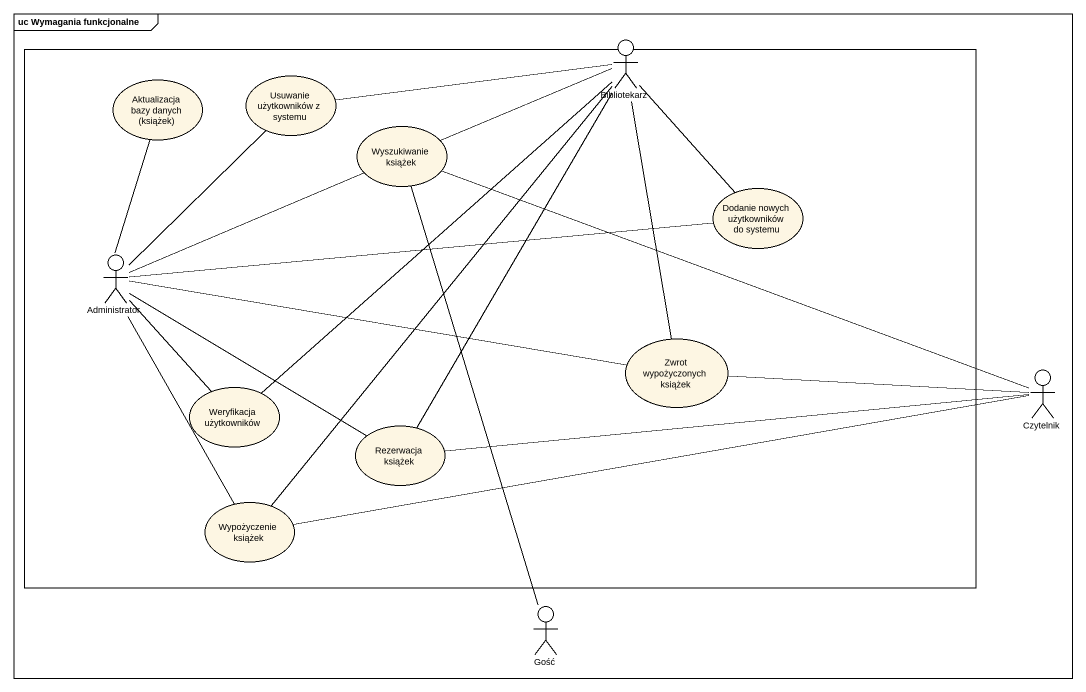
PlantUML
@startuml
mainframe uc Wymagania funkcjonalne
rectangle " " as rectangle1 {
  usecase "Aktualizacja bazy danych (książek)" as Aktualizacja_bazy_danych
  usecase "Usuwanie użytkowników z systemu" as Usuwanie_użytkowników_z
  usecase "Wyszukiwanie książek" as Wyszukiwanie_książek
  usecase "Dodanie nowych użytkowników do systemu" as Dodanie_nowych_użytkowników
  actor Administrator
  usecase "Zwrot wypożyczonych książek" as Zwrot_wypożyczonych_książek
  usecase "Weryfikacja użytkowników" as Weryfikacja_użytkowników
  usecase "Rezerwacja książek" as Rezerwacja_książek
  usecase "Wypożyczenie książek" as Wypożyczenie_książek
}
actor Bibliotekarz
actor Czytelnik
actor Gość
Bibliotekarz -left- Usuwanie_użytkowników_z
Bibliotekarz -left- Wyszukiwanie_książek
Bibliotekarz -- Dodanie_nowych_użytkowników
Bibliotekarz -- Zwrot_wypożyczonych_książek
Bibliotekarz -- Weryfikacja_użytkowników
Bibliotekarz -- Rezerwacja_książek
Bibliotekarz -- Wypożyczenie_książek
Wyszukiwanie_książek -- Gość
Administrator -up- Aktualizacja_bazy_danych
Administrator -up- Usuwanie_użytkowników_z
Administrator -right- Wyszukiwanie_książek
Administrator -right- Dodanie_nowych_użytkowników
Administrator -right- Zwrot_wypożyczonych_książek
Administrator -- Weryfikacja_użytkowników
Administrator -right- Rezerwacja_książek
Administrator -- Wypożyczenie_książek
Czytelnik -left- Wyszukiwanie_książek
Czytelnik -left- Zwrot_wypożyczonych_książek
Czytelnik -left- Rezerwacja_książek
Czytelnik -left- Wypożyczenie_książek
@enduml
